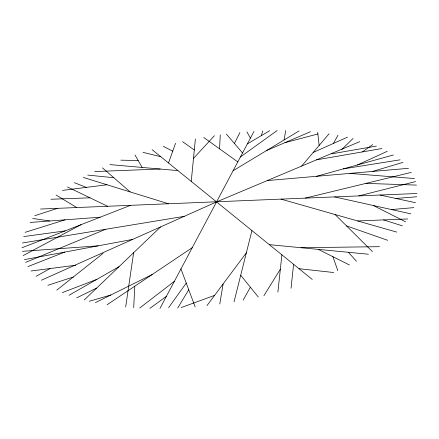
<?xml version="1.0" encoding="UTF-8"?>
<svg xmlns="http://www.w3.org/2000/svg" width="439" height="439" viewBox="0 0 439 439"><rect width="100%" height="100%" fill="white"/><g stroke="black" fill="none" stroke-linecap="round" stroke-linejoin="round"><path stroke-width="0.66" d="M219.571 148.837L220.268 134.872M133.703 307.662L134.778 286.195M191.25 181.406L195.393 138.998M291.03 288.291L293.592 264.316M277.892 292.094L281.893 254.839M125.669 307.026L133.626 252.71M219.785 304.007L223.089 283.995M284.071 139.975L285.696 130.559M234.053 301.78L251.948 230.579M261.276 135.695L262.824 130.943M168.527 163.001L175.54 143.284M234.426 143.471L239.897 132.562M159.961 308.447L253.983 131.426M333.41 143.443L337.97 135.212M243.157 300.128L250.384 287.232M177.74 307.98L188.737 289.74M263.927 295.661L280.356 269.173M168.631 307.635L186.251 283.1M206.945 305.637L246.367 252.782M301.604 166.112L329.063 133.769M193.506 158.353L214.408 135.722M341.805 149.458L353.082 138.455M84.206 300.007L160.559 226.936M56.779 290.135L103.061 253.363M139.701 308.008L174.338 281.372M149.864 308.365L166.354 296.407M240.402 156.992L277.119 130.553M362.482 151.899L372.695 144.607M107.116 304.748L192.249 247.656M233.104 170.738L299.025 130.948M247.349 143.91L269.765 130.69M69.016 295.282L119.007 266.703M36.036 276.345L50.09 268.547M23.207 255.564L80.995 224.702M95.411 302.63L152.119 274.567M76.693 297.861L96.684 288.066M357.395 164.971L387.275 151.301M313.183 152.47L347.534 137.138M41.392 280.203L216.548 201.902L359.799 141.627M266.632 150.5L310.532 131.689M25.627 262.39L105.651 229.279M27.926 266.605L64.736 252.096M21.95 247.783L130.559 205.326M62.267 292.626L96.876 279.358M181.181 307.574L214.611 295.359M47.906 285.301L73.346 276.976M34.813 215.703L57.52 208.344M25.116 232.324L65.098 219.835M372.552 171.44L402.975 162.375M89.271 301.275L110.809 295.013M316.563 176.302L393.426 154.972M284.949 142.653L317.874 133.999M358.811 195.904L415.585 181.576M305.182 198.121L411.359 172.368M24.458 259.625L132.693 239.387M331.813 153.809L376.377 146.083M316.453 159.867L381.881 148.541M22.444 242.981L184.259 216.339M343.32 168.878L400.072 159.834M23.701 236.588L65.148 230.898M31.065 271L75.815 265.222M62.437 190.411L107.012 184.764M267.214 180.583L408.495 168.318M391.539 209.568L413.796 207.631M395.791 198.439L416.754 196.782M30.077 222.458L100.152 217.212M22.444 251.327L98.089 245.856M40.547 209.041L417.05 193.5M357.615 220.949L407.639 218.951M94.714 171.561L160.18 169.031M50.929 199.257L89.995 197.813M301.028 247.717L379.494 246.685M120.84 160.169L138.175 160.531M365.939 183.381L416.457 185.104M349.878 173.405L414.52 178.558M109.953 164.598L177.91 170.601M269.327 244.655L368.37 254.225M87.762 175.09L113.816 177.724M299.008 268.706L333.662 272.509M32.738 218.474L49.739 220.987M380.042 195.031L415.503 202.703M334.595 196.902L410.789 213.853M142.988 152.344L160.773 156.718M280.965 199.119L396.686 232.072M83.355 177.449L168.466 203.762M383.521 219.912L402.398 225.849M346.536 225.904L387.681 240.298M74.328 182.657L86.346 187.382M67.48 186.981L107.588 206.275M318.33 249.39L349.439 264.98M163.33 146.368L172.752 151.115M373.375 205.529L405.587 221.838M56.11 195.075L76.743 207.548M182.564 141.665L194.318 150.006M203.734 137.462L237.784 161.92M152.092 149.683L312.261 279.44M102.496 167.885L130.142 191.914M335.072 214.528L372.426 251.602M348.379 252.293L356.473 261.238M226.381 134.06L242.542 152.959M240.72 275.258L258.247 296.978M134.998 155L142.137 167.44M246.927 131.936L250.439 138.098M180.95 268.931L195.125 306.817M332.888 256.689L337.816 270.633M317.693 132.358L319.131 145.468"/></g></svg>
